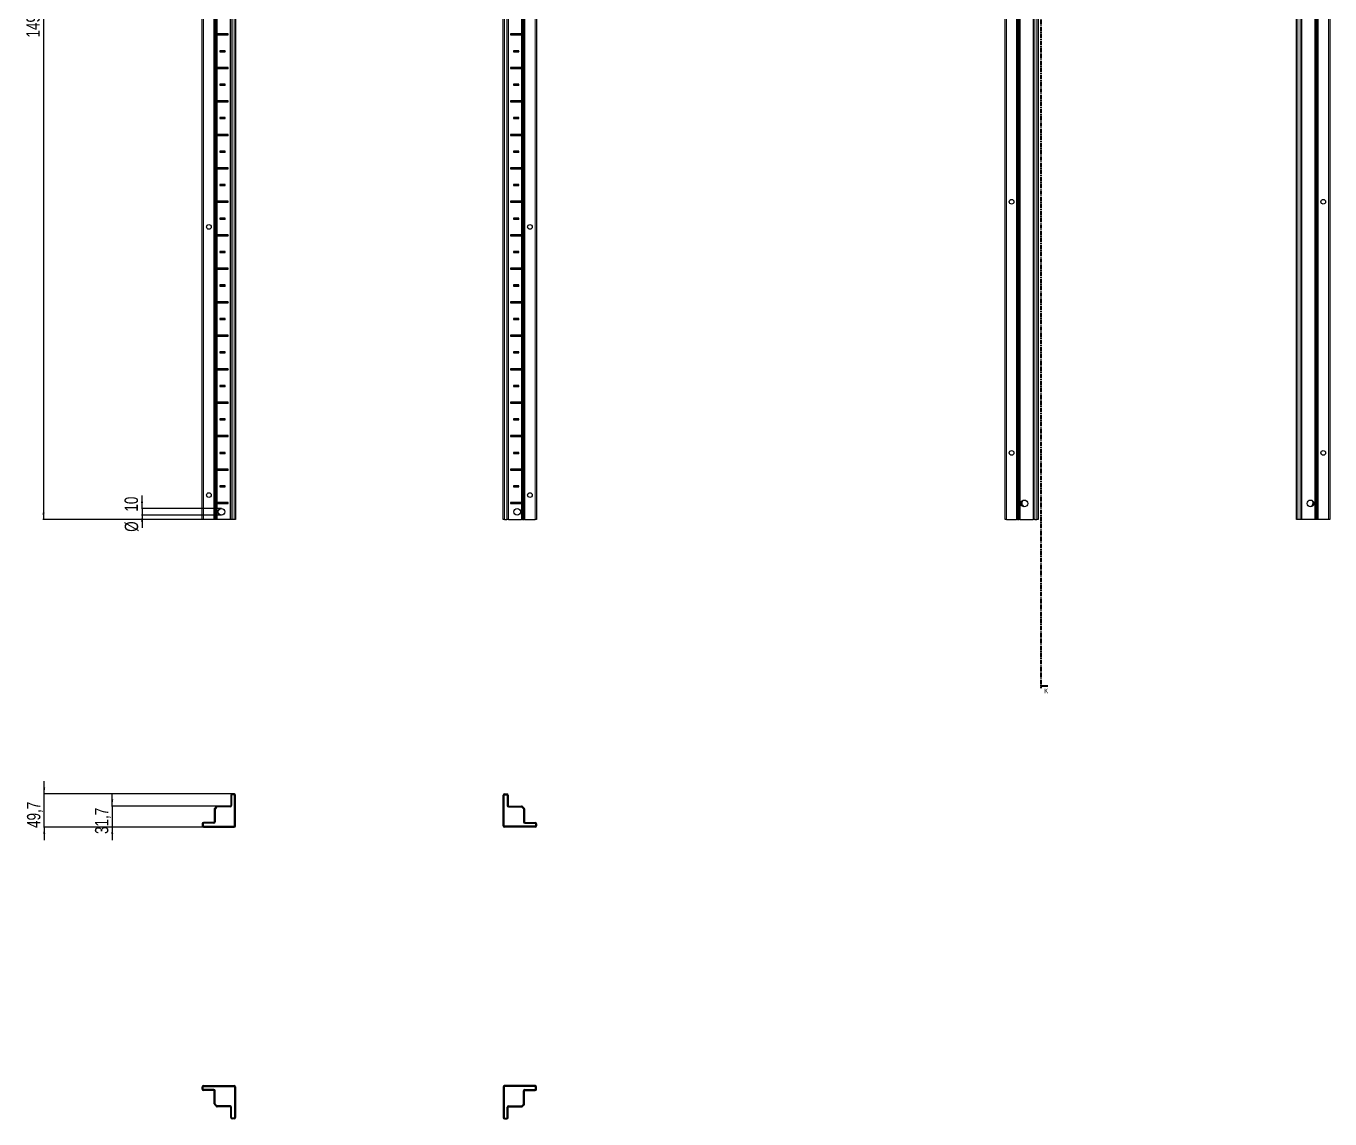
# Model space of a CAD drawing. Header units: millimetres. Extents: x -199 to 3754, y -1747 to 1507.
# Drawn here: x -199 to 1749, y -1747 to -115 of the extents above; entities that cross this region are included whole.
import ezdxf

# ---------------------------------------------------------------- set-up
doc = ezdxf.new("R2010")
doc.units = ezdxf.units.MM
doc.linetypes.add('CENTER', pattern=[10.16, 6.35, -1.27, 1.27, -1.27])
doc.layers.add('FORMAT', color=7, linetype='Continuous')
doc.styles.add('SLDTEXTSTYLE0', font='TXT', dxfattribs={"width": 0.75})
doc.dimstyles.new('SLDDIMSTYLE0', dxfattribs={"dimtxt": 20, "dimasz": 10, "dimexe": 0, "dimexo": 0.0625, "dimgap": 5, "dimtad": 2, "dimdec": 1, "dimrnd": 1e-09, "dimzin": 12, "dimdsep": 46, "dimtxsty": 'SLDTEXTSTYLE0', "dimsah": 1, "dimcen": 0.09, "dimadec": 0, "dimazin": 3, "dimtfac": 1, "dimtofl": 0, "dimtmove": 0, "dimatfit": 3, "dimfxl": 0, "dimfrac": 2, "dimtolj": 1, "dimtzin": 12, "dimarcsym": 0})
doc.dimstyles.new('SLDDIMSTYLE1', dxfattribs={"dimtxt": 20, "dimasz": 10, "dimexe": 0, "dimexo": 0.0625, "dimgap": 5, "dimtad": 2, "dimdec": 1, "dimrnd": 1e-09, "dimzin": 12, "dimdsep": 46, "dimtxsty": 'SLDTEXTSTYLE0', "dimsah": 1, "dimcen": 0.09, "dimadec": 0, "dimazin": 3, "dimtfac": 1, "dimtmove": 0, "dimatfit": 0, "dimfxl": 0, "dimfrac": 2, "dimtolj": 1, "dimtzin": 12, "dimarcsym": 0})

# ---------------------------------------------------------------- blocks, each defined once
blk = doc.blocks.new('_D')
at = {"layer": 'FORMAT'}
for p, q in [((86.4, 647.2), (-174.2, 647.2)), ((-173.2, 647.2), (-173.2, -851.8)), ((86.4, -851.8), (-174.2, -851.8))]:
    blk.add_line(p, q, dxfattribs=at)
for points in [[(-173.2, 647.2), (-174.7, 637.2), (-171.6, 637.2)], [(-173.2, -851.8), (-171.6, -841.8), (-174.7, -841.8)]]:
    blk.add_solid(points, dxfattribs=at)
at = {"layer": 'FORMAT', "insert": (-198.9, -131.8), "char_height": 20, "attachment_point": 1, "rotation": 90, "style": 'SLDTEXTSTYLE0'}
blk.add_mtext('1499', dxfattribs=at)
blk = doc.blocks.new('_D_3')
at = {"layer": 'FORMAT'}
for p, q in [((-26, -835.3), (-26, -816.1)), ((92.8, -835.3), (-27, -835.3)), ((-26, -835.3), (-26, -845.3)), ((92.8, -845.3), (-27, -845.3)), ((-26, -845.3), (-26, -864.5))]:
    blk.add_line(p, q, dxfattribs=at)
for points in [[(-26, -835.3), (-24.5, -825.3), (-27.6, -825.3)], [(-26, -845.3), (-27.6, -855.3), (-24.5, -855.3)]]:
    blk.add_solid(points, dxfattribs=at)
at = {"layer": 'FORMAT', "char_height": 20, "attachment_point": 1, "rotation": 90, "style": 'SLDTEXTSTYLE0'}
for s, insert in [('10', (-52.1, -840)), ('%%c', (-51.8, -870.2))]:
    blk.add_mtext(s, dxfattribs=dict(at, insert=insert))
blk = doc.blocks.new('_D_5')
at = {"layer": 'FORMAT'}
for p, q in [((-172.2, -1261.8), (-172.2, -1242.5)), ((108.5, -1261.8), (-173.2, -1261.8)), ((-172.2, -1311.5), (-172.2, -1261.8)), ((66, -1311.5), (-173.2, -1311.5)), ((-172.2, -1311.5), (-172.2, -1330.7))]:
    blk.add_line(p, q, dxfattribs=at)
for points in [[(-172.2, -1261.8), (-170.6, -1251.8), (-173.7, -1251.8)], [(-172.2, -1311.5), (-173.7, -1321.5), (-170.6, -1321.5)]]:
    blk.add_solid(points, dxfattribs=at)
at = {"layer": 'FORMAT', "insert": (-197.9, -1312.5), "char_height": 20, "attachment_point": 1, "rotation": 90, "style": 'SLDTEXTSTYLE0'}
blk.add_mtext('49,7', dxfattribs=at)
blk = doc.blocks.new('_D_6')
at = {"layer": 'FORMAT'}
for p, q in [((-70.5, -1279.8), (-70.5, -1260.5)), ((86.4, -1279.8), (-71.5, -1279.8)), ((-70.5, -1279.8), (-70.5, -1311.5)), ((66, -1311.5), (-71.5, -1311.5)), ((-70.5, -1311.5), (-70.5, -1330.7))]:
    blk.add_line(p, q, dxfattribs=at)
for points in [[(-70.5, -1279.8), (-69, -1269.8), (-72.1, -1269.8)], [(-70.5, -1311.5), (-72.1, -1321.5), (-69, -1321.5)]]:
    blk.add_solid(points, dxfattribs=at)
at = {"layer": 'FORMAT', "insert": (-96.3, -1321.5), "char_height": 20, "attachment_point": 1, "rotation": 90, "style": 'SLDTEXTSTYLE0'}
blk.add_mtext('31,7', dxfattribs=at)

msp = doc.modelspace()

# ---------------------------------------------------------------- linework, layer by layer
at = {"color": 7, "linetype": 'CENTER', "lineweight": 35}
msp.add_line((1316.72, 1499.09), (1316.72, -1103.67), dxfattribs=at)
at = {"color": 7, "linetype": 'Continuous', "lineweight": 25}
for p, q in [((63.98, -851.79), (63.98, 647.21)), ((81.98, -851.79), (81.98, 647.21)), ((83.77, -851.79), (83.77, 647.21)), ((83.8, -851.79), (83.8, 647.21)), ((106.48, -851.79), (106.48, 647.21)), ((113.68, 647.21), (113.68, -851.79)), ((513.68, -851.79), (513.68, 647.21)), ((520.88, 647.21), (520.88, -851.79)), ((543.55, 647.21), (543.55, -851.79)), ((543.58, 647.21), (543.58, -851.79)), ((545.38, 647.21), (545.38, -851.79)), ((563.38, 647.21), (563.38, -851.79)), ((1263.29, -851.79), (1263.29, 647.21)), ((1283.08, 647.21), (1283.08, -851.79)), ((1283.11, 647.21), (1283.11, -851.79)), ((1305.79, -851.79), (1305.79, 647.21)), ((1312.99, 647.21), (1312.99, -851.79)), ((1698.99, -851.79), (1698.99, 647.21)), ((1706.19, 647.21), (1706.19, -851.79)), ((1728.86, -851.79), (1728.86, 647.21)), ((1728.89, -851.79), (1728.89, 647.21)), ((1748.69, 647.21), (1748.69, -851.79)), ((1281.29, -126.54), (1281.29, -78.04)), ((1730.69, -78.04), (1730.69, -126.54)), ((85.93, -126.65), (85.93, -127.94)), ((86.58, -127.29), (85.93, -126.65)), ((86.58, -127.29), (85.93, -127.94)), ((102.83, -126.54), (86.42, -126.54)), ((86.42, -128.04), (102.83, -128.04)), ((102.08, -127.29), (86.58, -127.29)), ((102.08, -127.29), (102.83, -126.54)), ((102.08, -127.29), (102.83, -128.04)), ((102.83, -128.04), (102.83, -126.54)), ((540.93, -126.54), (524.53, -126.54)), ((524.53, -126.54), (524.53, -128.04)), ((525.28, -127.29), (524.53, -126.54)), ((525.28, -127.29), (524.53, -128.04)), ((524.53, -128.04), (540.93, -128.04)), ((525.28, -127.29), (540.78, -127.29)), ((540.78, -127.29), (541.42, -126.65)), ((540.78, -127.29), (541.42, -127.94)), ((541.42, -127.94), (541.42, -126.65)), ((1281.35, -126.65), (1281.29, -126.54)), ((1281.29, -126.54), (1281.29, -128.04)), ((1281.29, -128.04), (1281.35, -127.94)), ((1281.29, -176.54), (1281.29, -128.04)), ((1281.35, -127.94), (1281.35, -126.65)), ((1730.69, -126.54), (1730.62, -126.65)), ((1730.62, -126.65), (1730.62, -127.94)), ((1730.62, -127.94), (1730.69, -128.04)), ((1730.69, -128.04), (1730.69, -126.54)), ((1730.69, -128.04), (1730.69, -176.54)), ((98.33, -151.54), (90.33, -151.54)), ((90.33, -151.54), (90.33, -153.04)), ((91.08, -152.29), (90.33, -151.54)), ((91.08, -152.29), (90.33, -153.04)), ((90.33, -153.04), (98.33, -153.04)), ((97.58, -152.29), (91.08, -152.29)), ((97.58, -152.29), (98.33, -151.54)), ((97.58, -152.29), (98.33, -153.04)), ((98.33, -153.04), (98.33, -151.54)), ((537.03, -151.54), (529.03, -151.54)), ((529.03, -151.54), (529.03, -153.04)), ((529.78, -152.29), (529.03, -151.54)), ((529.78, -152.29), (529.03, -153.04)), ((529.03, -153.04), (537.03, -153.04)), ((529.78, -152.29), (536.28, -152.29)), ((536.28, -152.29), (537.03, -151.54)), ((536.28, -152.29), (537.03, -153.04)), ((537.03, -153.04), (537.03, -151.54)), ((85.93, -176.65), (85.93, -177.94)), ((86.58, -177.29), (85.93, -176.65)), ((86.58, -177.29), (85.93, -177.94)), ((102.83, -176.54), (86.42, -176.54)), ((86.42, -178.04), (102.83, -178.04)), ((102.08, -177.29), (86.58, -177.29)), ((102.08, -177.29), (102.83, -176.54)), ((102.08, -177.29), (102.83, -178.04)), ((102.83, -178.04), (102.83, -176.54)), ((540.93, -176.54), (524.53, -176.54)), ((524.53, -176.54), (524.53, -178.04)), ((525.28, -177.29), (524.53, -176.54)), ((525.28, -177.29), (524.53, -178.04)), ((524.53, -178.04), (540.93, -178.04)), ((525.28, -177.29), (540.78, -177.29)), ((540.78, -177.29), (541.42, -176.65)), ((540.78, -177.29), (541.42, -177.94)), ((541.42, -177.94), (541.42, -176.65)), ((1281.35, -176.65), (1281.29, -176.54)), ((1281.29, -176.54), (1281.29, -178.04)), ((1281.29, -178.04), (1281.35, -177.94)), ((1281.29, -226.54), (1281.29, -178.04)), ((1281.35, -177.94), (1281.35, -176.65)), ((1730.69, -176.54), (1730.62, -176.65)), ((1730.62, -176.65), (1730.62, -177.94)), ((1730.62, -177.94), (1730.69, -178.04)), ((1730.69, -178.04), (1730.69, -176.54)), ((1730.69, -178.04), (1730.69, -226.54)), ((98.33, -201.54), (90.33, -201.54)), ((90.33, -201.54), (90.33, -203.04)), ((91.08, -202.29), (90.33, -201.54)), ((91.08, -202.29), (90.33, -203.04)), ((90.33, -203.04), (98.33, -203.04)), ((97.58, -202.29), (91.08, -202.29)), ((97.58, -202.29), (98.33, -201.54)), ((97.58, -202.29), (98.33, -203.04)), ((98.33, -203.04), (98.33, -201.54)), ((537.03, -201.54), (529.03, -201.54)), ((529.03, -201.54), (529.03, -203.04)), ((529.78, -202.29), (529.03, -201.54)), ((529.78, -202.29), (529.03, -203.04)), ((529.03, -203.04), (537.03, -203.04)), ((529.78, -202.29), (536.28, -202.29)), ((536.28, -202.29), (537.03, -201.54)), ((536.28, -202.29), (537.03, -203.04)), ((537.03, -203.04), (537.03, -201.54)), ((85.93, -226.65), (85.93, -227.94)), ((86.58, -227.29), (85.93, -226.65)), ((86.58, -227.29), (85.93, -227.94)), ((102.83, -226.54), (86.42, -226.54)), ((86.42, -228.04), (102.83, -228.04)), ((102.08, -227.29), (86.58, -227.29)), ((102.08, -227.29), (102.83, -226.54)), ((102.08, -227.29), (102.83, -228.04)), ((102.83, -228.04), (102.83, -226.54)), ((540.93, -226.54), (524.53, -226.54)), ((524.53, -226.54), (524.53, -228.04)), ((525.28, -227.29), (524.53, -226.54)), ((525.28, -227.29), (524.53, -228.04)), ((524.53, -228.04), (540.93, -228.04)), ((525.28, -227.29), (540.78, -227.29)), ((540.78, -227.29), (541.42, -226.65)), ((540.78, -227.29), (541.42, -227.94)), ((541.42, -227.94), (541.42, -226.65)), ((1281.35, -226.65), (1281.29, -226.54)), ((1281.29, -226.54), (1281.29, -228.04)), ((1281.29, -228.04), (1281.35, -227.94)), ((1281.29, -276.54), (1281.29, -228.04)), ((1281.35, -227.94), (1281.35, -226.65)), ((1730.69, -226.54), (1730.62, -226.65)), ((1730.62, -226.65), (1730.62, -227.94)), ((1730.62, -227.94), (1730.69, -228.04)), ((1730.69, -228.04), (1730.69, -226.54)), ((1730.69, -228.04), (1730.69, -276.54)), ((98.33, -251.54), (90.33, -251.54)), ((90.33, -251.54), (90.33, -253.04)), ((91.08, -252.29), (90.33, -251.54)), ((91.08, -252.29), (90.33, -253.04)), ((90.33, -253.04), (98.33, -253.04)), ((97.58, -252.29), (91.08, -252.29)), ((97.58, -252.29), (98.33, -251.54)), ((97.58, -252.29), (98.33, -253.04)), ((98.33, -253.04), (98.33, -251.54)), ((537.03, -251.54), (529.03, -251.54)), ((529.03, -251.54), (529.03, -253.04)), ((529.78, -252.29), (529.03, -251.54)), ((529.78, -252.29), (529.03, -253.04)), ((529.03, -253.04), (537.03, -253.04)), ((529.78, -252.29), (536.28, -252.29)), ((536.28, -252.29), (537.03, -251.54)), ((536.28, -252.29), (537.03, -253.04)), ((537.03, -253.04), (537.03, -251.54)), ((85.93, -276.65), (85.93, -277.94)), ((86.58, -277.29), (85.93, -276.65)), ((86.58, -277.29), (85.93, -277.94)), ((102.83, -276.54), (86.42, -276.54)), ((86.42, -278.04), (102.83, -278.04)), ((102.08, -277.29), (86.58, -277.29)), ((102.08, -277.29), (102.83, -276.54)), ((102.08, -277.29), (102.83, -278.04)), ((102.83, -278.04), (102.83, -276.54)), ((540.93, -276.54), (524.53, -276.54)), ((524.53, -276.54), (524.53, -278.04)), ((525.28, -277.29), (524.53, -276.54)), ((525.28, -277.29), (524.53, -278.04)), ((524.53, -278.04), (540.93, -278.04)), ((525.28, -277.29), (540.78, -277.29)), ((540.78, -277.29), (541.42, -276.65)), ((540.78, -277.29), (541.42, -277.94)), ((541.42, -277.94), (541.42, -276.65)), ((1281.35, -276.65), (1281.29, -276.54)), ((1281.29, -276.54), (1281.29, -278.04)), ((1281.29, -278.04), (1281.35, -277.94)), ((1281.29, -326.54), (1281.29, -278.04)), ((1281.35, -277.94), (1281.35, -276.65)), ((1730.69, -276.54), (1730.62, -276.65)), ((1730.62, -276.65), (1730.62, -277.94)), ((1730.62, -277.94), (1730.69, -278.04)), ((1730.69, -278.04), (1730.69, -276.54)), ((1730.69, -278.04), (1730.69, -326.54)), ((98.33, -301.54), (90.33, -301.54)), ((90.33, -301.54), (90.33, -303.04)), ((91.08, -302.29), (90.33, -301.54)), ((91.08, -302.29), (90.33, -303.04)), ((90.33, -303.04), (98.33, -303.04)), ((97.58, -302.29), (91.08, -302.29)), ((97.58, -302.29), (98.33, -301.54)), ((97.58, -302.29), (98.33, -303.04)), ((98.33, -303.04), (98.33, -301.54)), ((537.03, -301.54), (529.03, -301.54)), ((529.03, -301.54), (529.03, -303.04)), ((529.78, -302.29), (529.03, -301.54)), ((529.78, -302.29), (529.03, -303.04)), ((529.03, -303.04), (537.03, -303.04)), ((529.78, -302.29), (536.28, -302.29)), ((536.28, -302.29), (537.03, -301.54)), ((536.28, -302.29), (537.03, -303.04)), ((537.03, -303.04), (537.03, -301.54)), ((85.93, -326.65), (85.93, -327.94)), ((86.58, -327.29), (85.93, -326.65)), ((86.58, -327.29), (85.93, -327.94)), ((102.83, -326.54), (86.42, -326.54)), ((86.42, -328.04), (102.83, -328.04)), ((102.08, -327.29), (86.58, -327.29)), ((102.08, -327.29), (102.83, -326.54)), ((102.08, -327.29), (102.83, -328.04)), ((102.83, -328.04), (102.83, -326.54)), ((540.93, -326.54), (524.53, -326.54)), ((524.53, -326.54), (524.53, -328.04)), ((525.28, -327.29), (524.53, -326.54)), ((525.28, -327.29), (524.53, -328.04)), ((524.53, -328.04), (540.93, -328.04)), ((525.28, -327.29), (540.78, -327.29)), ((540.78, -327.29), (541.42, -326.65)), ((540.78, -327.29), (541.42, -327.94)), ((541.42, -327.94), (541.42, -326.65)), ((1281.35, -326.65), (1281.29, -326.54)), ((1281.29, -326.54), (1281.29, -328.04)), ((1281.29, -328.04), (1281.35, -327.94)), ((1281.29, -376.54), (1281.29, -328.04)), ((1281.35, -327.94), (1281.35, -326.65)), ((1730.69, -326.54), (1730.62, -326.65)), ((1730.62, -326.65), (1730.62, -327.94)), ((1730.62, -327.94), (1730.69, -328.04)), ((1730.69, -328.04), (1730.69, -326.54)), ((1730.69, -328.04), (1730.69, -376.54)), ((98.33, -351.54), (90.33, -351.54)), ((90.33, -351.54), (90.33, -353.04)), ((91.08, -352.29), (90.33, -351.54)), ((91.08, -352.29), (90.33, -353.04)), ((90.33, -353.04), (98.33, -353.04)), ((97.58, -352.29), (91.08, -352.29)), ((97.58, -352.29), (98.33, -351.54)), ((97.58, -352.29), (98.33, -353.04)), ((98.33, -353.04), (98.33, -351.54)), ((537.03, -351.54), (529.03, -351.54)), ((529.03, -351.54), (529.03, -353.04)), ((529.78, -352.29), (529.03, -351.54)), ((529.78, -352.29), (529.03, -353.04)), ((529.03, -353.04), (537.03, -353.04)), ((529.78, -352.29), (536.28, -352.29)), ((536.28, -352.29), (537.03, -351.54)), ((536.28, -352.29), (537.03, -353.04)), ((537.03, -353.04), (537.03, -351.54)), ((85.93, -376.65), (85.93, -377.94)), ((86.58, -377.29), (85.93, -376.65)), ((86.58, -377.29), (85.93, -377.94)), ((102.83, -376.54), (86.42, -376.54)), ((86.42, -378.04), (102.83, -378.04)), ((102.08, -377.29), (86.58, -377.29)), ((102.08, -377.29), (102.83, -376.54)), ((102.08, -377.29), (102.83, -378.04)), ((102.83, -378.04), (102.83, -376.54)), ((540.93, -376.54), (524.53, -376.54)), ((524.53, -376.54), (524.53, -378.04)), ((525.28, -377.29), (524.53, -376.54)), ((525.28, -377.29), (524.53, -378.04)), ((524.53, -378.04), (540.93, -378.04)), ((525.28, -377.29), (540.78, -377.29)), ((540.78, -377.29), (541.42, -376.65)), ((540.78, -377.29), (541.42, -377.94)), ((541.42, -377.94), (541.42, -376.65)), ((1281.35, -376.65), (1281.29, -376.54)), ((1281.29, -376.54), (1281.29, -378.04)), ((1281.29, -378.04), (1281.35, -377.94)), ((1281.29, -426.54), (1281.29, -378.04)), ((1281.35, -377.94), (1281.35, -376.65)), ((1730.69, -376.54), (1730.62, -376.65)), ((1730.62, -376.65), (1730.62, -377.94)), ((1730.62, -377.94), (1730.69, -378.04)), ((1730.69, -378.04), (1730.69, -376.54)), ((1730.69, -378.04), (1730.69, -426.54)), ((98.33, -401.54), (90.33, -401.54)), ((90.33, -401.54), (90.33, -403.04)), ((91.08, -402.29), (90.33, -401.54)), ((91.08, -402.29), (90.33, -403.04)), ((90.33, -403.04), (98.33, -403.04)), ((97.58, -402.29), (91.08, -402.29)), ((97.58, -402.29), (98.33, -401.54)), ((97.58, -402.29), (98.33, -403.04)), ((98.33, -403.04), (98.33, -401.54)), ((537.03, -401.54), (529.03, -401.54)), ((529.03, -401.54), (529.03, -403.04)), ((529.78, -402.29), (529.03, -401.54)), ((529.78, -402.29), (529.03, -403.04)), ((529.03, -403.04), (537.03, -403.04)), ((529.78, -402.29), (536.28, -402.29)), ((536.28, -402.29), (537.03, -401.54)), ((536.28, -402.29), (537.03, -403.04)), ((537.03, -403.04), (537.03, -401.54)), ((85.93, -426.65), (85.93, -427.94)), ((86.58, -427.29), (85.93, -426.65)), ((86.58, -427.29), (85.93, -427.94)), ((102.83, -426.54), (86.42, -426.54)), ((86.42, -428.04), (102.83, -428.04)), ((102.08, -427.29), (86.58, -427.29)), ((102.08, -427.29), (102.83, -426.54)), ((102.08, -427.29), (102.83, -428.04)), ((102.83, -428.04), (102.83, -426.54)), ((540.93, -426.54), (524.53, -426.54)), ((524.53, -426.54), (524.53, -428.04)), ((525.28, -427.29), (524.53, -426.54)), ((525.28, -427.29), (524.53, -428.04)), ((524.53, -428.04), (540.93, -428.04)), ((525.28, -427.29), (540.78, -427.29)), ((540.78, -427.29), (541.42, -426.65)), ((540.78, -427.29), (541.42, -427.94)), ((541.42, -427.94), (541.42, -426.65)), ((1281.35, -426.65), (1281.29, -426.54)), ((1281.29, -426.54), (1281.29, -428.04)), ((1281.29, -428.04), (1281.35, -427.94)), ((1281.29, -476.54), (1281.29, -428.04)), ((1281.35, -427.94), (1281.35, -426.65)), ((1730.69, -426.54), (1730.62, -426.65)), ((1730.62, -426.65), (1730.62, -427.94)), ((1730.62, -427.94), (1730.69, -428.04)), ((1730.69, -428.04), (1730.69, -426.54)), ((1730.69, -428.04), (1730.69, -476.54)), ((98.33, -451.54), (90.33, -451.54)), ((90.33, -451.54), (90.33, -453.04)), ((91.08, -452.29), (90.33, -451.54)), ((91.08, -452.29), (90.33, -453.04)), ((90.33, -453.04), (98.33, -453.04)), ((97.58, -452.29), (91.08, -452.29)), ((97.58, -452.29), (98.33, -451.54)), ((97.58, -452.29), (98.33, -453.04)), ((98.33, -453.04), (98.33, -451.54)), ((537.03, -451.54), (529.03, -451.54)), ((529.03, -451.54), (529.03, -453.04)), ((529.78, -452.29), (529.03, -451.54)), ((529.78, -452.29), (529.03, -453.04)), ((529.03, -453.04), (537.03, -453.04)), ((529.78, -452.29), (536.28, -452.29)), ((536.28, -452.29), (537.03, -451.54)), ((536.28, -452.29), (537.03, -453.04)), ((537.03, -453.04), (537.03, -451.54)), ((85.93, -476.65), (85.93, -477.94)), ((86.58, -477.29), (85.93, -476.65)), ((86.58, -477.29), (85.93, -477.94)), ((102.83, -476.54), (86.42, -476.54)), ((86.42, -478.04), (102.83, -478.04)), ((102.08, -477.29), (86.58, -477.29)), ((102.08, -477.29), (102.83, -476.54)), ((102.08, -477.29), (102.83, -478.04)), ((102.83, -478.04), (102.83, -476.54)), ((540.93, -476.54), (524.53, -476.54)), ((524.53, -476.54), (524.53, -478.04)), ((525.28, -477.29), (524.53, -476.54)), ((525.28, -477.29), (524.53, -478.04)), ((524.53, -478.04), (540.93, -478.04)), ((525.28, -477.29), (540.78, -477.29)), ((540.78, -477.29), (541.42, -476.65)), ((540.78, -477.29), (541.42, -477.94)), ((541.42, -477.94), (541.42, -476.65)), ((1281.35, -476.65), (1281.29, -476.54)), ((1281.29, -476.54), (1281.29, -478.04)), ((1281.29, -478.04), (1281.35, -477.94)), ((1281.29, -526.54), (1281.29, -478.04)), ((1281.35, -477.94), (1281.35, -476.65)), ((1730.69, -476.54), (1730.62, -476.65)), ((1730.62, -476.65), (1730.62, -477.94)), ((1730.62, -477.94), (1730.69, -478.04)), ((1730.69, -478.04), (1730.69, -476.54)), ((1730.69, -478.04), (1730.69, -526.54)), ((98.33, -501.54), (90.33, -501.54)), ((90.33, -501.54), (90.33, -503.04)), ((91.08, -502.29), (90.33, -501.54)), ((91.08, -502.29), (90.33, -503.04)), ((90.33, -503.04), (98.33, -503.04)), ((97.58, -502.29), (91.08, -502.29)), ((97.58, -502.29), (98.33, -501.54)), ((97.58, -502.29), (98.33, -503.04)), ((98.33, -503.04), (98.33, -501.54)), ((537.03, -501.54), (529.03, -501.54)), ((529.03, -501.54), (529.03, -503.04)), ((529.78, -502.29), (529.03, -501.54)), ((529.78, -502.29), (529.03, -503.04)), ((529.03, -503.04), (537.03, -503.04)), ((529.78, -502.29), (536.28, -502.29)), ((536.28, -502.29), (537.03, -501.54)), ((536.28, -502.29), (537.03, -503.04)), ((537.03, -503.04), (537.03, -501.54)), ((85.93, -526.65), (85.93, -527.94)), ((86.58, -527.29), (85.93, -526.65)), ((86.58, -527.29), (85.93, -527.94)), ((102.83, -526.54), (86.42, -526.54)), ((86.42, -528.04), (102.83, -528.04)), ((102.08, -527.29), (86.58, -527.29)), ((102.08, -527.29), (102.83, -526.54)), ((102.08, -527.29), (102.83, -528.04)), ((102.83, -528.04), (102.83, -526.54)), ((540.93, -526.54), (524.53, -526.54)), ((524.53, -526.54), (524.53, -528.04)), ((525.28, -527.29), (524.53, -526.54)), ((525.28, -527.29), (524.53, -528.04)), ((524.53, -528.04), (540.93, -528.04)), ((525.28, -527.29), (540.78, -527.29)), ((540.78, -527.29), (541.42, -526.65)), ((540.78, -527.29), (541.42, -527.94)), ((541.42, -527.94), (541.42, -526.65)), ((1281.35, -526.65), (1281.29, -526.54)), ((1281.29, -526.54), (1281.29, -528.04)), ((1281.29, -528.04), (1281.35, -527.94)), ((1281.29, -576.54), (1281.29, -528.04)), ((1281.35, -527.94), (1281.35, -526.65)), ((1730.69, -526.54), (1730.62, -526.65)), ((1730.62, -526.65), (1730.62, -527.94)), ((1730.62, -527.94), (1730.69, -528.04)), ((1730.69, -528.04), (1730.69, -526.54)), ((1730.69, -528.04), (1730.69, -576.54)), ((98.33, -551.54), (90.33, -551.54)), ((90.33, -551.54), (90.33, -553.04)), ((91.08, -552.29), (90.33, -551.54)), ((91.08, -552.29), (90.33, -553.04)), ((90.33, -553.04), (98.33, -553.04)), ((97.58, -552.29), (91.08, -552.29)), ((97.58, -552.29), (98.33, -551.54)), ((97.58, -552.29), (98.33, -553.04)), ((98.33, -553.04), (98.33, -551.54)), ((537.03, -551.54), (529.03, -551.54)), ((529.03, -551.54), (529.03, -553.04)), ((529.78, -552.29), (529.03, -551.54)), ((529.78, -552.29), (529.03, -553.04)), ((529.03, -553.04), (537.03, -553.04)), ((529.78, -552.29), (536.28, -552.29)), ((536.28, -552.29), (537.03, -551.54)), ((536.28, -552.29), (537.03, -553.04)), ((537.03, -553.04), (537.03, -551.54)), ((85.93, -576.65), (85.93, -577.94)), ((86.58, -577.29), (85.93, -576.65)), ((86.58, -577.29), (85.93, -577.94)), ((102.83, -576.54), (86.42, -576.54)), ((86.42, -578.04), (102.83, -578.04)), ((102.08, -577.29), (86.58, -577.29)), ((102.08, -577.29), (102.83, -576.54)), ((102.08, -577.29), (102.83, -578.04)), ((102.83, -578.04), (102.83, -576.54)), ((540.93, -576.54), (524.53, -576.54)), ((524.53, -576.54), (524.53, -578.04)), ((525.28, -577.29), (524.53, -576.54)), ((525.28, -577.29), (524.53, -578.04)), ((524.53, -578.04), (540.93, -578.04)), ((525.28, -577.29), (540.78, -577.29)), ((540.78, -577.29), (541.42, -576.65)), ((540.78, -577.29), (541.42, -577.94)), ((541.42, -577.94), (541.42, -576.65)), ((1281.35, -576.65), (1281.29, -576.54)), ((1281.29, -576.54), (1281.29, -578.04)), ((1281.29, -578.04), (1281.35, -577.94)), ((1281.29, -626.54), (1281.29, -578.04)), ((1281.35, -577.94), (1281.35, -576.65)), ((1730.69, -576.54), (1730.62, -576.65)), ((1730.62, -576.65), (1730.62, -577.94)), ((1730.62, -577.94), (1730.69, -578.04)), ((1730.69, -578.04), (1730.69, -576.54)), ((1730.69, -578.04), (1730.69, -626.54)), ((91.08, -602.29), (90.33, -601.54)), ((98.33, -601.54), (90.33, -601.54)), ((90.33, -601.54), (90.33, -603.04)), ((91.08, -602.29), (90.33, -603.04)), ((90.33, -603.04), (98.33, -603.04)), ((97.58, -602.29), (91.08, -602.29)), ((97.58, -602.29), (98.33, -601.54)), ((97.58, -602.29), (98.33, -603.04)), ((98.33, -603.04), (98.33, -601.54)), ((537.03, -601.54), (529.03, -601.54)), ((529.03, -601.54), (529.03, -603.04)), ((529.78, -602.29), (529.03, -601.54)), ((529.78, -602.29), (529.03, -603.04)), ((529.03, -603.04), (537.03, -603.04)), ((529.78, -602.29), (536.28, -602.29)), ((536.28, -602.29), (537.03, -601.54)), ((536.28, -602.29), (537.03, -603.04)), ((537.03, -603.04), (537.03, -601.54)), ((85.93, -626.65), (85.93, -627.94)), ((86.58, -627.29), (85.93, -626.65)), ((86.58, -627.29), (85.93, -627.94)), ((102.83, -626.54), (86.42, -626.54)), ((86.42, -628.04), (102.83, -628.04)), ((102.08, -627.29), (86.58, -627.29)), ((102.08, -627.29), (102.83, -626.54)), ((102.08, -627.29), (102.83, -628.04)), ((102.83, -628.04), (102.83, -626.54)), ((540.93, -626.54), (524.53, -626.54)), ((524.53, -626.54), (524.53, -628.04)), ((525.28, -627.29), (524.53, -626.54)), ((525.28, -627.29), (524.53, -628.04)), ((524.53, -628.04), (540.93, -628.04)), ((525.28, -627.29), (540.78, -627.29)), ((540.78, -627.29), (541.42, -626.65)), ((540.78, -627.29), (541.42, -627.94)), ((541.42, -627.94), (541.42, -626.65)), ((1281.35, -626.65), (1281.29, -626.54)), ((1281.29, -626.54), (1281.29, -628.04)), ((1281.29, -628.04), (1281.35, -627.94)), ((1281.29, -676.54), (1281.29, -628.04)), ((1281.35, -627.94), (1281.35, -626.65)), ((1730.69, -626.54), (1730.62, -626.65)), ((1730.62, -626.65), (1730.62, -627.94)), ((1730.62, -627.94), (1730.69, -628.04)), ((1730.69, -628.04), (1730.69, -626.54)), ((1730.69, -628.04), (1730.69, -676.54)), ((91.08, -652.29), (90.33, -651.54)), ((98.33, -651.54), (90.33, -651.54)), ((90.33, -651.54), (90.33, -653.04)), ((91.08, -652.29), (90.33, -653.04)), ((90.33, -653.04), (98.33, -653.04)), ((97.58, -652.29), (91.08, -652.29)), ((97.58, -652.29), (98.33, -651.54)), ((97.58, -652.29), (98.33, -653.04)), ((98.33, -653.04), (98.33, -651.54)), ((537.03, -651.54), (529.03, -651.54)), ((529.03, -651.54), (529.03, -653.04)), ((529.78, -652.29), (529.03, -651.54)), ((529.78, -652.29), (529.03, -653.04)), ((529.03, -653.04), (537.03, -653.04)), ((529.78, -652.29), (536.28, -652.29)), ((536.28, -652.29), (537.03, -651.54)), ((536.28, -652.29), (537.03, -653.04)), ((537.03, -653.04), (537.03, -651.54)), ((85.93, -676.65), (85.93, -677.94)), ((86.58, -677.29), (85.93, -676.65)), ((86.58, -677.29), (85.93, -677.94)), ((102.83, -676.54), (86.42, -676.54)), ((86.42, -678.04), (102.83, -678.04)), ((102.08, -677.29), (86.58, -677.29)), ((102.08, -677.29), (102.83, -676.54)), ((102.08, -677.29), (102.83, -678.04)), ((102.83, -678.04), (102.83, -676.54)), ((540.93, -676.54), (524.53, -676.54)), ((524.53, -676.54), (524.53, -678.04)), ((525.28, -677.29), (524.53, -676.54)), ((525.28, -677.29), (524.53, -678.04)), ((524.53, -678.04), (540.93, -678.04)), ((525.28, -677.29), (540.78, -677.29)), ((540.78, -677.29), (541.42, -676.65)), ((540.78, -677.29), (541.42, -677.94)), ((541.42, -677.94), (541.42, -676.65)), ((1281.35, -676.65), (1281.29, -676.54)), ((1281.29, -676.54), (1281.29, -678.04)), ((1281.29, -678.04), (1281.35, -677.94)), ((1281.29, -726.54), (1281.29, -678.04)), ((1281.35, -677.94), (1281.35, -676.65)), ((1730.69, -676.54), (1730.62, -676.65)), ((1730.62, -676.65), (1730.62, -677.94)), ((1730.62, -677.94), (1730.69, -678.04)), ((1730.69, -678.04), (1730.69, -676.54)), ((1730.69, -678.04), (1730.69, -726.54)), ((91.08, -702.29), (90.33, -701.54)), ((98.33, -701.54), (90.33, -701.54)), ((90.33, -701.54), (90.33, -703.04)), ((91.08, -702.29), (90.33, -703.04)), ((90.33, -703.04), (98.33, -703.04)), ((97.58, -702.29), (91.08, -702.29)), ((97.58, -702.29), (98.33, -701.54)), ((97.58, -702.29), (98.33, -703.04)), ((98.33, -703.04), (98.33, -701.54)), ((537.03, -701.54), (529.03, -701.54)), ((529.03, -701.54), (529.03, -703.04)), ((529.78, -702.29), (529.03, -701.54)), ((529.78, -702.29), (529.03, -703.04)), ((529.03, -703.04), (537.03, -703.04)), ((529.78, -702.29), (536.28, -702.29)), ((536.28, -702.29), (537.03, -701.54)), ((536.28, -702.29), (537.03, -703.04)), ((537.03, -703.04), (537.03, -701.54)), ((85.93, -726.65), (85.93, -727.94)), ((86.58, -727.29), (85.93, -726.65)), ((86.58, -727.29), (85.93, -727.94)), ((102.83, -726.54), (86.42, -726.54)), ((86.42, -728.04), (102.83, -728.04)), ((102.08, -727.29), (86.58, -727.29)), ((102.08, -727.29), (102.83, -726.54)), ((102.08, -727.29), (102.83, -728.04)), ((102.83, -728.04), (102.83, -726.54)), ((540.93, -726.54), (524.53, -726.54)), ((524.53, -726.54), (524.53, -728.04)), ((525.28, -727.29), (524.53, -726.54)), ((525.28, -727.29), (524.53, -728.04)), ((524.53, -728.04), (540.93, -728.04)), ((525.28, -727.29), (540.78, -727.29)), ((540.78, -727.29), (541.42, -726.65)), ((540.78, -727.29), (541.42, -727.94)), ((541.42, -727.94), (541.42, -726.65)), ((1281.35, -726.65), (1281.29, -726.54)), ((1281.29, -726.54), (1281.29, -728.04)), ((1281.29, -728.04), (1281.35, -727.94)), ((1281.29, -776.54), (1281.29, -728.04)), ((1281.35, -727.94), (1281.35, -726.65)), ((1730.69, -726.54), (1730.62, -726.65)), ((1730.62, -726.65), (1730.62, -727.94)), ((1730.62, -727.94), (1730.69, -728.04)), ((1730.69, -728.04), (1730.69, -726.54)), ((1730.69, -728.04), (1730.69, -776.54)), ((91.08, -752.29), (90.33, -751.54)), ((98.33, -751.54), (90.33, -751.54)), ((90.33, -751.54), (90.33, -753.04)), ((91.08, -752.29), (90.33, -753.04)), ((90.33, -753.04), (98.33, -753.04)), ((97.58, -752.29), (91.08, -752.29)), ((97.58, -752.29), (98.33, -751.54)), ((97.58, -752.29), (98.33, -753.04)), ((98.33, -753.04), (98.33, -751.54)), ((529.03, -751.54), (529.03, -753.04)), ((537.03, -751.54), (529.03, -751.54)), ((529.78, -752.29), (529.03, -751.54)), ((529.78, -752.29), (529.03, -753.04)), ((529.03, -753.04), (537.03, -753.04)), ((529.78, -752.29), (536.28, -752.29)), ((536.28, -752.29), (537.03, -751.54)), ((536.28, -752.29), (537.03, -753.04)), ((537.03, -753.04), (537.03, -751.54)), ((85.93, -776.65), (85.93, -777.94)), ((86.58, -777.29), (85.93, -776.65)), ((86.58, -777.29), (85.93, -777.94)), ((102.83, -776.54), (86.42, -776.54)), ((86.42, -778.04), (102.83, -778.04)), ((102.08, -777.29), (86.58, -777.29)), ((102.08, -777.29), (102.83, -776.54)), ((102.08, -777.29), (102.83, -778.04)), ((102.83, -778.04), (102.83, -776.54)), ((540.93, -776.54), (524.53, -776.54)), ((524.53, -776.54), (524.53, -778.04)), ((525.28, -777.29), (524.53, -776.54)), ((525.28, -777.29), (524.53, -778.04)), ((524.53, -778.04), (540.93, -778.04)), ((525.28, -777.29), (540.78, -777.29)), ((540.78, -777.29), (541.42, -776.65)), ((540.78, -777.29), (541.42, -777.94)), ((541.42, -777.94), (541.42, -776.65)), ((1281.35, -776.65), (1281.29, -776.54)), ((1281.29, -776.54), (1281.29, -778.04)), ((1281.29, -778.04), (1281.35, -777.94)), ((1281.29, -826.54), (1281.29, -778.04)), ((1281.35, -777.94), (1281.35, -776.65)), ((1730.69, -776.54), (1730.62, -776.65)), ((1730.62, -776.65), (1730.62, -777.94)), ((1730.62, -777.94), (1730.69, -778.04)), ((1730.69, -778.04), (1730.69, -776.54)), ((1730.69, -778.04), (1730.69, -826.54)), ((91.08, -802.29), (90.33, -801.54)), ((90.33, -801.54), (90.33, -803.04)), ((98.33, -801.54), (90.33, -801.54)), ((91.08, -802.29), (90.33, -803.04)), ((90.33, -803.04), (98.33, -803.04)), ((97.58, -802.29), (91.08, -802.29)), ((97.58, -802.29), (98.33, -801.54)), ((97.58, -802.29), (98.33, -803.04)), ((98.33, -803.04), (98.33, -801.54)), ((529.03, -801.54), (529.03, -803.04)), ((537.03, -801.54), (529.03, -801.54)), ((529.78, -802.29), (529.03, -801.54)), ((529.78, -802.29), (529.03, -803.04)), ((529.03, -803.04), (537.03, -803.04)), ((529.78, -802.29), (536.28, -802.29)), ((536.28, -802.29), (537.03, -801.54)), ((536.28, -802.29), (537.03, -803.04)), ((537.03, -803.04), (537.03, -801.54)), ((85.93, -826.65), (85.93, -827.94)), ((86.58, -827.29), (85.93, -826.65)), ((86.58, -827.29), (85.93, -827.94)), ((102.83, -826.54), (86.42, -826.54)), ((86.42, -828.04), (102.83, -828.04)), ((102.08, -827.29), (86.58, -827.29)), ((102.08, -827.29), (102.83, -826.54)), ((102.08, -827.29), (102.83, -828.04)), ((102.83, -828.04), (102.83, -826.54)), ((540.93, -826.54), (524.53, -826.54)), ((524.53, -826.54), (524.53, -828.04)), ((525.28, -827.29), (524.53, -826.54)), ((525.28, -827.29), (524.53, -828.04)), ((524.53, -828.04), (540.93, -828.04)), ((525.28, -827.29), (540.78, -827.29)), ((540.78, -827.29), (541.42, -826.65)), ((540.78, -827.29), (541.42, -827.94)), ((541.42, -827.94), (541.42, -826.65)), ((1281.35, -826.65), (1281.29, -826.54)), ((1281.29, -826.54), (1281.29, -828.04)), ((1281.29, -828.04), (1281.35, -827.94)), ((1281.29, -851.79), (1281.29, -828.04)), ((1281.35, -827.94), (1281.35, -826.65)), ((1291.34, -832.73), (1291.34, -832.32)), ((1720.64, -832.32), (1720.64, -832.73)), ((1730.69, -826.54), (1730.62, -826.65)), ((1730.62, -826.65), (1730.62, -827.94)), ((1730.62, -827.94), (1730.69, -828.04)), ((1730.69, -828.04), (1730.69, -826.54)), ((1730.69, -828.04), (1730.69, -851.79)), ((65.98, -851.79), (63.98, -851.79)), ((81.33, -851.79), (65.98, -851.79)), ((81.98, -851.79), (81.33, -851.79)), ((82.56, -851.79), (81.98, -851.79)), ((83.77, -851.79), (82.56, -851.79)), ((83.8, -851.79), (83.77, -851.79)), ((85.01, -851.79), (83.8, -851.79)), ((86.42, -851.79), (85.01, -851.79)), ((105.83, -851.79), (86.42, -851.79)), ((106.48, -851.79), (105.83, -851.79)), ((108.48, -851.79), (106.48, -851.79)), ((111.68, -851.79), (108.48, -851.79)), ((113.68, -851.79), (111.68, -851.79)), ((515.68, -851.79), (513.68, -851.79)), ((515.68, -851.79), (518.88, -851.79)), ((520.88, -851.79), (518.88, -851.79)), ((521.53, -851.79), (520.88, -851.79)), ((521.53, -851.79), (540.93, -851.79)), ((542.34, -851.79), (540.93, -851.79)), ((542.34, -851.79), (543.55, -851.79)), ((543.55, -851.79), (543.58, -851.79)), ((543.58, -851.79), (544.79, -851.79)), ((545.38, -851.79), (544.79, -851.79)), ((546.03, -851.79), (545.38, -851.79)), ((546.03, -851.79), (561.38, -851.79)), ((563.38, -851.79), (561.38, -851.79)), ((1265.29, -851.79), (1263.29, -851.79)), ((1265.29, -851.79), (1280.64, -851.79)), ((1281.29, -851.79), (1280.64, -851.79)), ((1281.87, -851.79), (1281.29, -851.79)), ((1281.87, -851.79), (1283.08, -851.79)), ((1283.08, -851.79), (1283.11, -851.79)), ((1283.11, -851.79), (1284.32, -851.79)), ((1285.73, -851.79), (1284.32, -851.79)), ((1285.73, -851.79), (1305.14, -851.79)), ((1305.79, -851.79), (1305.14, -851.79)), ((1307.79, -851.79), (1305.79, -851.79)), ((1307.79, -851.79), (1310.99, -851.79)), ((1312.99, -851.79), (1310.99, -851.79)), ((1700.99, -851.79), (1698.99, -851.79)), ((1704.19, -851.79), (1700.99, -851.79)), ((1706.19, -851.79), (1704.19, -851.79)), ((1706.84, -851.79), (1706.19, -851.79)), ((1726.24, -851.79), (1706.84, -851.79)), ((1727.65, -851.79), (1726.24, -851.79)), ((1728.86, -851.79), (1727.65, -851.79)), ((1728.89, -851.79), (1728.86, -851.79)), ((1730.1, -851.79), (1728.89, -851.79)), ((1730.69, -851.79), (1730.1, -851.79)), ((1731.34, -851.79), (1730.69, -851.79)), ((1746.69, -851.79), (1731.34, -851.79)), ((1748.69, -851.79), (1746.69, -851.79)), ((106.48, -1263.77), (106.48, -1279.12)), ((107.83, -1263.77), (107.83, -1279.12)), ((111.68, -1261.77), (108.48, -1261.77)), ((111.68, -1263.12), (108.48, -1263.12)), ((112.33, -1309.47), (112.33, -1263.77)), ((113.68, -1309.47), (113.68, -1263.77)), ((513.68, -1309.47), (513.68, -1263.77)), ((515.03, -1309.47), (515.03, -1263.77)), ((515.68, -1261.77), (518.88, -1261.77)), ((515.68, -1263.12), (518.88, -1263.12)), ((519.53, -1263.77), (519.53, -1279.12)), ((520.88, -1263.77), (520.88, -1279.12)), ((81.98, -1284.22), (81.98, -1303.62)), ((83.77, -1281.6), (82.56, -1282.8)), ((83.33, -1284.22), (83.33, -1303.62)), ((84.72, -1282.55), (83.52, -1283.76)), ((84.72, -1282.55), (83.77, -1281.6)), ((85.01, -1280.36), (83.8, -1281.56)), ((83.8, -1281.56), (84.76, -1282.52)), ((85.96, -1281.31), (84.76, -1282.52)), ((105.83, -1279.77), (86.42, -1279.77)), ((105.83, -1281.12), (86.42, -1281.12)), ((521.53, -1279.77), (540.93, -1279.77)), ((521.53, -1281.12), (540.93, -1281.12)), ((541.39, -1281.31), (542.59, -1282.52)), ((542.34, -1280.36), (543.55, -1281.56)), ((543.55, -1281.56), (542.59, -1282.52)), ((542.63, -1282.55), (543.58, -1281.6)), ((542.63, -1282.55), (543.84, -1283.76)), ((543.58, -1281.6), (544.79, -1282.8)), ((544.03, -1284.22), (544.03, -1303.62)), ((545.38, -1284.22), (545.38, -1303.62)), ((81.33, -1304.27), (65.98, -1304.27)), ((546.03, -1304.27), (561.38, -1304.27)), ((63.98, -1306.27), (63.98, -1309.47)), ((65.33, -1306.27), (65.33, -1309.47)), ((81.33, -1305.62), (65.98, -1305.62)), ((65.98, -1310.12), (111.68, -1310.12)), ((65.98, -1311.47), (111.68, -1311.47)), ((561.38, -1310.12), (515.68, -1310.12)), ((561.38, -1311.47), (515.68, -1311.47)), ((546.03, -1305.62), (561.38, -1305.62)), ((562.03, -1306.27), (562.03, -1309.47)), ((563.38, -1306.27), (563.38, -1309.47)), ((63.98, -1702.67), (63.98, -1699.47)), ((65.33, -1702.67), (65.33, -1699.47)), ((65.98, -1697.47), (111.68, -1697.47)), ((65.98, -1698.82), (111.68, -1698.82)), ((81.33, -1703.32), (65.98, -1703.32)), ((81.33, -1704.67), (65.98, -1704.67)), ((81.98, -1724.72), (81.98, -1705.32)), ((83.33, -1724.72), (83.33, -1705.32)), ((112.33, -1699.47), (112.33, -1745.17)), ((113.68, -1699.47), (113.68, -1745.17)), ((513.68, -1699.47), (513.68, -1745.17)), ((515.03, -1699.47), (515.03, -1745.17)), ((561.38, -1697.47), (515.68, -1697.47)), ((561.38, -1698.82), (515.68, -1698.82)), ((544.03, -1724.72), (544.03, -1705.32)), ((545.38, -1724.72), (545.38, -1705.32)), ((546.03, -1703.32), (561.38, -1703.32)), ((546.03, -1704.67), (561.38, -1704.67)), ((562.03, -1702.67), (562.03, -1699.47)), ((563.38, -1702.67), (563.38, -1699.47)), ((83.77, -1727.34), (82.56, -1726.14)), ((84.72, -1726.39), (83.52, -1725.18)), ((84.72, -1726.39), (83.77, -1727.34)), ((83.8, -1727.38), (84.76, -1726.42)), ((85.01, -1728.58), (83.8, -1727.38)), ((85.96, -1727.63), (84.76, -1726.42)), ((105.83, -1727.82), (86.42, -1727.82)), ((105.83, -1729.17), (86.42, -1729.17)), ((106.48, -1745.17), (106.48, -1729.82)), ((107.83, -1745.17), (107.83, -1729.82)), ((519.53, -1745.17), (519.53, -1729.82)), ((520.88, -1745.17), (520.88, -1729.82)), ((521.53, -1727.82), (540.93, -1727.82)), ((521.53, -1729.17), (540.93, -1729.17)), ((541.39, -1727.63), (542.59, -1726.42)), ((542.34, -1728.58), (543.55, -1727.38)), ((543.55, -1727.38), (542.59, -1726.42)), ((542.63, -1726.39), (543.84, -1725.18)), ((542.63, -1726.39), (543.58, -1727.34)), ((543.58, -1727.34), (544.79, -1726.14)), ((111.68, -1745.82), (108.48, -1745.82)), ((111.68, -1747.17), (108.48, -1747.17)), ((515.68, -1745.82), (518.88, -1745.82)), ((515.68, -1747.17), (518.88, -1747.17))]:
    msp.add_line(p, q, dxfattribs=at)
at = {"color": 8, "linetype": 'Continuous', "lineweight": 18}
for p, q in [((65.98, 647.21), (65.98, -851.79)), ((81.33, -851.79), (81.33, 647.21)), ((82.56, 647.21), (82.56, -851.79)), ((85.01, -851.79), (85.01, 647.21)), ((105.83, -851.79), (105.83, 647.21)), ((108.48, 647.21), (108.48, -851.79)), ((111.68, -851.79), (111.68, 647.21)), ((515.68, 647.21), (515.68, -851.79)), ((518.88, -851.79), (518.88, 647.21)), ((521.53, 647.21), (521.53, -851.79)), ((542.34, 647.21), (542.34, -851.79)), ((544.79, -851.79), (544.79, 647.21)), ((546.03, 647.21), (546.03, -851.79)), ((561.38, -851.79), (561.38, 647.21)), ((1265.29, 647.21), (1265.29, -851.79)), ((1280.64, -851.79), (1280.64, 647.21)), ((1281.87, 647.21), (1281.87, -851.79)), ((1284.32, -851.79), (1284.32, 647.21)), ((1285.73, 647.21), (1285.73, -851.79)), ((1305.14, -851.79), (1305.14, 647.21)), ((1307.79, 647.21), (1307.79, -851.79)), ((1310.99, -851.79), (1310.99, 647.21)), ((1700.99, 647.21), (1700.99, -851.79)), ((1704.19, -851.79), (1704.19, 647.21)), ((1706.84, 647.21), (1706.84, -851.79)), ((1726.24, -851.79), (1726.24, 647.21)), ((1727.65, 647.21), (1727.65, -851.79)), ((1730.1, -851.79), (1730.1, 647.21)), ((1731.34, 647.21), (1731.34, -851.79)), ((1746.69, -851.79), (1746.69, 647.21)), ((86.42, -78.04), (86.42, -126.54)), ((540.93, -126.54), (540.93, -78.04)), ((86.42, -128.04), (86.42, -176.54)), ((540.93, -176.54), (540.93, -128.04)), ((86.42, -178.04), (86.42, -226.54)), ((540.93, -226.54), (540.93, -178.04)), ((86.42, -228.04), (86.42, -276.54)), ((540.93, -276.54), (540.93, -228.04)), ((86.42, -278.04), (86.42, -326.54)), ((540.93, -326.54), (540.93, -278.04)), ((86.42, -328.04), (86.42, -376.54)), ((540.93, -376.54), (540.93, -328.04)), ((86.42, -378.04), (86.42, -426.54)), ((540.93, -426.54), (540.93, -378.04)), ((86.42, -428.04), (86.42, -476.54)), ((540.93, -476.54), (540.93, -428.04)), ((86.42, -478.04), (86.42, -526.54)), ((540.93, -526.54), (540.93, -478.04)), ((86.42, -528.04), (86.42, -576.54)), ((540.93, -576.54), (540.93, -528.04)), ((86.42, -578.04), (86.42, -626.54)), ((540.93, -626.54), (540.93, -578.04)), ((86.42, -628.04), (86.42, -676.54)), ((540.93, -676.54), (540.93, -628.04)), ((86.42, -678.04), (86.42, -726.54)), ((540.93, -726.54), (540.93, -678.04)), ((86.42, -728.04), (86.42, -776.54)), ((540.93, -776.54), (540.93, -728.04)), ((86.42, -778.04), (86.42, -826.54)), ((540.93, -826.54), (540.93, -778.04)), ((86.42, -828.04), (86.42, -851.79)), ((540.93, -851.79), (540.93, -828.04))]:
    msp.add_line(p, q, dxfattribs=at)
at = {"color": 7, "linetype": 'Continuous', "lineweight": 35}
msp.add_line((1327.36, -1100.67), (1316.72, -1100.67), dxfattribs=at)
at = {"color": 7, "linetype": 'Continuous', "lineweight": 25}
for centre, radius in [((1273.19, -377.29), 3.5), ((1738.79, -377.29), 3.5), ((73.83, -414.79), 3.5), ((553.53, -414.79), 3.5), ((1273.19, -752.29), 3.5), ((1738.79, -752.29), 3.5), ((73.83, -815.29), 3.5), ((553.53, -815.29), 3.5), ((92.83, -840.29), 5), ((534.53, -840.29), 5), ((1292.14, -827.79), 5), ((1719.84, -827.79), 5)]:
    msp.add_circle(centre, radius, dxfattribs=at)
for centre, radius, start, end in [((1293.64, -827.29), 5.25, 126.18914, 240.85926), ((1290.84, -832.32), 0.5, 0, 60.85926), ((1721.14, -832.32), 0.5, 119.14074, 180), ((1718.34, -827.29), 5.25, 299.14074, 53.81083), ((108.48, -1263.77), 2, 90, 180), ((108.48, -1263.77), 0.65, 90, 180), ((111.68, -1263.77), 2, 0, 90), ((111.68, -1263.77), 0.65, 0, 90), ((515.68, -1263.77), 2, 90, 180), ((515.68, -1263.77), 0.65, 90, 180), ((518.88, -1263.77), 2, 0, 90), ((518.88, -1263.77), 0.65, 0, 90), ((83.98, -1284.22), 2, 135, 180), ((83.98, -1284.22), 0.65, 135, 180), ((86.42, -1281.77), 2, 90, 135), ((86.42, -1281.77), 0.65, 90, 135), ((105.83, -1279.12), 2, 270, 0), ((105.83, -1279.12), 0.65, 270, 0), ((521.53, -1279.12), 2, 180, 270), ((521.53, -1279.12), 0.65, 180, 270), ((540.93, -1281.77), 2, 45, 90), ((540.93, -1281.77), 0.65, 45, 90), ((543.38, -1284.22), 0.65, 0, 45), ((543.38, -1284.22), 2, 0, 45), ((65.98, -1306.27), 2, 90, 180), ((81.33, -1303.62), 2, 270, 0), ((81.33, -1303.62), 0.65, 270, 0), ((546.03, -1303.62), 2, 180, 270), ((546.03, -1303.62), 0.65, 180, 270), ((561.38, -1306.27), 2, 0, 90), ((65.98, -1309.47), 2, 180, 270), ((65.98, -1306.27), 0.65, 90, 180), ((65.98, -1309.47), 0.65, 180, 270), ((111.68, -1309.47), 0.65, 270, 0), ((111.68, -1309.47), 2, 270, 0), ((515.68, -1309.47), 2, 180, 270), ((515.68, -1309.47), 0.65, 180, 270), ((561.38, -1306.27), 0.65, 0, 90), ((561.38, -1309.47), 2, 270, 0), ((561.38, -1309.47), 0.65, 270, 0), ((65.98, -1699.47), 2, 90, 180), ((65.98, -1702.67), 2, 180, 270), ((65.98, -1699.47), 0.65, 90, 180), ((65.98, -1702.67), 0.65, 180, 270), ((81.33, -1705.32), 2, 0, 90), ((81.33, -1705.32), 0.65, 0, 90), ((111.68, -1699.47), 2, 0, 90), ((111.68, -1699.47), 0.65, 0, 90), ((515.68, -1699.47), 2, 90, 180), ((515.68, -1699.47), 0.65, 90, 180), ((546.03, -1705.32), 2, 90, 180), ((546.03, -1705.32), 0.65, 90, 180), ((561.38, -1699.47), 2, 0, 90), ((561.38, -1699.47), 0.65, 0, 90), ((561.38, -1702.67), 0.65, 270, 0), ((561.38, -1702.67), 2, 270, 0), ((83.98, -1724.72), 2, 180, 225), ((83.98, -1724.72), 0.65, 180, 225), ((86.42, -1727.17), 2, 225, 270), ((86.42, -1727.17), 0.65, 225, 270), ((105.83, -1729.82), 2, 0, 90), ((105.83, -1729.82), 0.65, 0, 90), ((521.53, -1729.82), 2, 90, 180), ((521.53, -1729.82), 0.65, 90, 180), ((540.93, -1727.17), 0.65, 270, 315), ((540.93, -1727.17), 2, 270, 315), ((543.38, -1724.72), 0.65, 315, 0), ((543.38, -1724.72), 2, 315, 0), ((108.48, -1745.17), 2, 180, 270), ((108.48, -1745.17), 0.65, 180, 270), ((111.68, -1745.17), 2, 270, 0), ((111.68, -1745.17), 0.65, 270, 0), ((515.68, -1745.17), 2, 180, 270), ((515.68, -1745.17), 0.65, 180, 270), ((518.88, -1745.17), 0.65, 270, 0), ((518.88, -1745.17), 2, 270, 0)]:
    msp.add_arc(centre, radius, start, end, dxfattribs=at)
for centre, start_param, end_param in [((86.42, -130.01), 0, 0.2482694), ((86.42, -124.58), 2.8933233, 3.1415927), ((540.93, -130.01), 6.0349159, 6.2831853), ((540.93, -124.58), 3.1415927, 3.389862), ((86.42, -180.01), 0, 0.2482694), ((86.42, -174.58), 2.8933233, 3.1415927), ((540.93, -180.01), 6.0349159, 6.2831853), ((540.93, -174.58), 3.1415927, 3.389862), ((86.42, -230.01), 0, 0.2482694), ((86.42, -224.58), 2.8933233, 3.1415927), ((540.93, -230.01), 6.0349159, 6.2831853), ((540.93, -224.58), 3.1415927, 3.389862), ((86.42, -280.01), 0, 0.2482694), ((86.42, -274.58), 2.8933233, 3.1415927), ((540.93, -280.01), 6.0349159, 6.2831853), ((540.93, -274.58), 3.1415927, 3.389862), ((86.42, -330.01), 0, 0.2482694), ((86.42, -324.58), 2.8933233, 3.1415927), ((540.93, -330.01), 6.0349159, 6.2831853), ((540.93, -324.58), 3.1415927, 3.389862), ((86.42, -380.01), 0, 0.2482694), ((86.42, -374.58), 2.8933233, 3.1415927), ((540.93, -380.01), 6.0349159, 6.2831853), ((540.93, -374.58), 3.1415927, 3.389862), ((86.42, -430.01), 0, 0.2482694), ((86.42, -424.58), 2.8933233, 3.1415927), ((540.93, -430.01), 6.0349159, 6.2831853), ((540.93, -424.58), 3.1415927, 3.389862), ((86.42, -480.01), 0, 0.2482694), ((86.42, -474.58), 2.8933233, 3.1415927), ((540.93, -480.01), 6.0349159, 6.2831853), ((540.93, -474.58), 3.1415927, 3.389862), ((86.42, -530.01), 0, 0.2482694), ((86.42, -524.58), 2.8933233, 3.1415927), ((540.93, -530.01), 6.0349159, 6.2831853), ((540.93, -524.58), 3.1415927, 3.389862), ((86.42, -580.01), 0, 0.2482694), ((86.42, -574.58), 2.8933233, 3.1415927), ((540.93, -580.01), 6.0349159, 6.2831853), ((540.93, -574.58), 3.1415927, 3.389862), ((86.42, -630.01), 0, 0.2482694), ((86.42, -624.58), 2.8933233, 3.1415927), ((540.93, -630.01), 6.0349159, 6.2831853), ((540.93, -624.58), 3.1415927, 3.389862), ((86.42, -680.01), 0, 0.2482694), ((86.42, -674.58), 2.8933233, 3.1415927), ((540.93, -680.01), 6.0349159, 6.2831853), ((540.93, -674.58), 3.1415927, 3.389862), ((86.42, -730.01), 0, 0.2482694), ((86.42, -724.58), 2.8933233, 3.1415927), ((540.93, -730.01), 6.0349159, 6.2831853), ((540.93, -724.58), 3.1415927, 3.389862), ((86.42, -780.01), 0, 0.2482694), ((86.42, -774.58), 2.8933233, 3.1415927), ((540.93, -780.01), 6.0349159, 6.2831853), ((540.93, -774.58), 3.1415927, 3.389862), ((86.42, -830.01), 0, 0.2482694), ((86.42, -824.58), 2.8933233, 3.1415927), ((540.93, -830.01), 6.0349159, 6.2831853), ((540.93, -824.58), 3.1415927, 3.389862)]:
    msp.add_ellipse(centre, major_axis=(0, 3.46), ratio=0.5773503, start_param=start_param, end_param=end_param, dxfattribs=at)
at = {"color": 7, "linetype": 'Continuous', "lineweight": 35}
msp.add_solid([(1316.72, -1100.67), (1323.72, -1101.79), (1323.72, -1099.55)], dxfattribs=at)

# ---------------------------------------------------------------- texts
at = {"color": 7, "linetype": 'Continuous', "insert": (1321.87, -1104.36), "char_height": 7, "attachment_point": 1, "style": 'SLDTEXTSTYLE0'}
msp.add_mtext('K', dxfattribs=at)

# ---------------------------------------------------------------- dimensions: what is measured, and where the dimension line sits
at = {"layer": 'FORMAT'}
for base, p1, p2, dimstyle, picture, middle in [((-173.15, -851.79), (86.42, 647.21), (86.42, -851.79), 'SLDDIMSTYLE0', '_D', (-173.15, -102.29)), ((-172.17, -1261.77), (65.98, -1311.47), (108.48, -1261.77), 'SLDDIMSTYLE1', '_D_5', (-172.17, -1286.62)), ((-70.54, -1311.47), (86.42, -1279.77), (65.98, -1311.47), 'SLDDIMSTYLE1', '_D_6', (-70.54, -1295.62))]:
    dim = msp.add_linear_dim(base=base, p1=p1, p2=p2, angle=90, dimstyle=dimstyle, dxfattribs=at)
    dim.commit()
    dim.dimension.update_dxf_attribs({"geometry": picture, "text_midpoint": middle, "dimtype": 160})
dim = msp.add_linear_dim(base=(-26.02, -845.29), p1=(92.83, -835.29), p2=(92.83, -845.29), angle=90, text='%%c<>', dimstyle='SLDDIMSTYLE1', dxfattribs=at)
dim.commit()
dim.dimension.update_dxf_attribs({"geometry": '_D_3', "text_midpoint": (-26.02, -840.29), "dimtype": 160})

doc.saveas('drawing.dxf')
